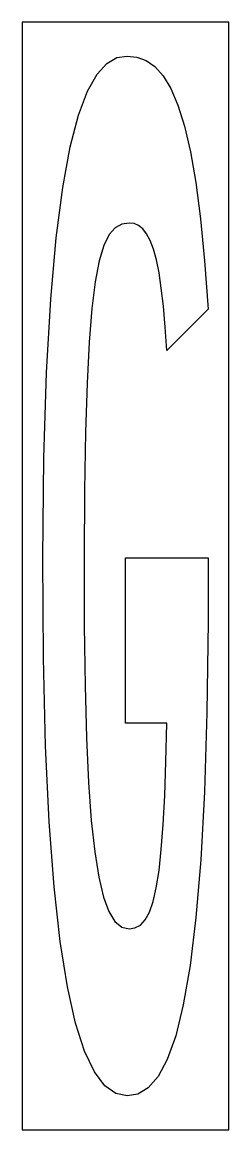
# Model space of a CAD drawing. Extents: x 0 to 20, y 0 to 107.
import ezdxf

# ---------------------------------------------------------------- set-up
doc = ezdxf.new("R2010")
doc.units = 0
doc.layers.add('CUT', color=7, linetype='Continuous')
doc.layers.add('OUTSIDE', color=1, linetype='Continuous')

msp = doc.modelspace()

# ---------------------------------------------------------------- linework, layer by layer
at = {"layer": 'CUT'}
msp.add_lwpolyline([(9.99, 39.27), (9.99, 55.27), (17.99, 55.27), (18, 49.1), (17.8801, 40.3), (17.6404, 32.65), (17.2809, 26.07), (16.8115, 20.5), (16.2522, 15.86), (15.593, 12.08), (14.8539, 9.08), (14.035, 6.79), (13.1461, 5.14), (12.1973, 4.05), (11.1985, 3.45), (10.1498, 3.27), (9.0512, 3.51), (8.0025, 4.26), (6.9938, 5.6), (6.0449, 7.59), (5.166, 10.31), (4.377, 13.81), (3.6779, 18.18), (3.0886, 23.47), (2.6092, 29.76), (2.2597, 37.11), (2.0599, 45.59), (2, 55.27), (2.1099, 64.88), (2.3695, 73.17), (2.769, 80.23), (3.2884, 86.15), (3.9276, 91.03), (4.6567, 94.96), (5.4657, 98.03), (6.3346, 100.33), (7.2534, 101.96), (8.2022, 103.01), (9.171, 103.57), (10.1498, 103.73), (11.0986, 103.63), (11.9875, 103.31), (12.8365, 102.71), (13.6355, 101.82), (14.3745, 100.59), (15.0637, 98.97), (15.6929, 96.95), (16.2722, 94.47), (16.7915, 91.5), (17.2509, 88), (17.6504, 83.94), (17.99, 79.27), (13.985, 75.27), (13.8452, 77.55), (13.6654, 79.55), (13.4657, 81.29), (13.2459, 82.78), (12.9863, 84.03), (12.7066, 85.07), (12.397, 85.91), (12.0474, 86.56), (11.6779, 87.03), (11.2684, 87.36), (10.829, 87.54), (10.3496, 87.59), (9.6305, 87.49), (8.9913, 87.14), (8.412, 86.48), (7.8926, 85.43), (7.4532, 83.94), (7.0637, 81.92), (6.7441, 79.33), (6.4844, 76.08), (6.2846, 72.12), (6.1348, 67.38), (6.035, 61.78), (5.995, 55.27), (6.015, 48.69), (6.0849, 42.9), (6.2247, 37.87), (6.4245, 33.54), (6.6941, 29.88), (7.0237, 26.85), (7.4132, 24.4), (7.8727, 22.49), (8.392, 21.08), (8.9813, 20.12), (9.6305, 19.58), (10.3496, 19.41), (10.9189, 19.5), (11.4382, 19.78), (11.8976, 20.28), (12.3071, 21.04), (12.6667, 22.06), (12.9763, 23.39), (13.2459, 25.06), (13.4657, 27.07), (13.6554, 29.48), (13.7953, 32.29), (13.9151, 35.55), (13.985, 39.27)], close=True, dxfattribs=at)
at = {"layer": 'OUTSIDE'}
msp.add_lwpolyline([(0, 0), (20, 0), (20, 107), (0, 107)], close=True, dxfattribs=at)

doc.saveas('drawing.dxf')
